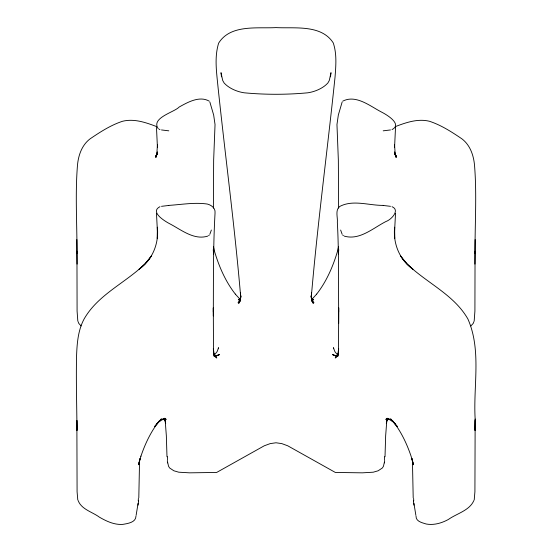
<?xml version="1.0" encoding="UTF-8"?>
<svg xmlns="http://www.w3.org/2000/svg" width="552" height="552" viewBox="0 0 552 552"><rect width="100%" height="100%" fill="white"/><g stroke="black" fill="none" stroke-linecap="round" stroke-linejoin="round"><path stroke-width="0.83" d="M213.307 315.93L213.307 307.816L213.507 352.583L213.355 349.306M338.693 323.465L338.693 307.816L338.493 352.583L338.645 349.306M213.382 208.083L213.652 160.025L215.038 124.566L213.658 115.009L209.857 102.03M213.32 311.983C213.472 279.036 213.175 246.061 215.038 213.148C215.715 208.263 211.533 205.123 207.31 204.04C194.552 202.198 181.601 204.578 168.829 205.385M384.558 460.037L384.578 456.649M475.134 239.561L475.024 253.651C474.879 224.478 476.88 195.215 474.589 166.09C473.823 155.864 470.345 145.204 461.865 138.814C451.722 131.942 441.138 125.09 429.428 121.261C417.919 118.418 406.244 122.454 395.563 126.525M395.529 213.293L394.577 231.44L394.708 238.478L394.659 227.217C392.865 243.308 399.503 259.806 412.924 269.252L407.024 263.897L400.338 255.638L403.319 259.84L407.293 264.16C426.834 283.086 454.137 294.733 467.944 319.084C481.675 350.354 473.147 386.048 475.155 419.037L474.913 491.722L474.216 499.933M474.92 264.111L475.051 251.277L474.913 311.045L474.175 321.154M475.134 420.376L475.024 430.498L475.155 419.037M311.535 293.112L311.411 298.466L311.418 292.657L311.638 298.977L311.204 295.486L311.804 299.777L311.017 296.472L313.198 303.31L311.942 300.433L313.522 302.958L312.08 300.93L313.943 302.751L311.431 300.868M338.638 250.553L338.493 253.968L338.666 249.042M311.521 293.126L311.425 295.472C317.697 222.47 327.495 149.806 335.057 76.921C335.906 65.619 336.948 53.792 333.242 42.877C321.243 24.295 294.851 28.594 276 27.6C257.135 28.649 230.391 24.184 218.64 43.146C214.273 57.222 216.584 72.264 217.978 86.636C225.292 156.264 234.628 225.706 240.575 295.472L240.479 293.126M338.493 253.968L338.666 249.745M138.269 500.899L138.373 498.49M138.8 497.883L139.552 461.113L139.042 464.335L140.077 458.401L138.497 464.763L140.946 456.111M385.013 456.787L385.648 435.832L386.876 419.651M218.495 348.767L218.551 347.663L217.122 351.617L213.658 355.964M395.529 127.153L394.577 147.315L394.563 144.962L395.239 154.519L394.563 151.938L396.101 157.458L395.363 154.85L396.467 156.927L394.777 154.236L396.122 155.657L394.984 154.581M384.358 462.265L383.447 466.309L382.336 468.006L378.127 470.787L373.255 472.195L362.395 472.836L335.347 472.45L287.73 445.788L281.782 443.608L276 442.773L270.218 443.608L264.27 445.788L216.653 472.45L189.605 472.836L178.744 472.195L173.873 470.787L169.664 468.006L168.553 466.309L167.642 462.265M338.68 348.484L337.534 356.143L338.397 353.032L337.272 355.999L338.114 354.591M384.454 462.914L384.675 460.672M330.503 76.811L330.993 72.685L329.282 80.502L327.833 83.055C322.906 88.417 314.944 91.729 307.843 92.798C286.702 94.778 265.298 94.778 244.156 92.798C237.056 91.729 229.094 88.417 224.167 83.055L222.718 80.502L221.007 72.685L221.497 76.811M386.855 419.575L386.345 423.625L387.394 418.402M138.097 503.272L136.109 515.389M138.028 505.156L138.635 500.491M135.958 516.161C135.93 522.496 127.533 523.558 122.834 524.379C114.374 525.021 106.474 521.26 99.346 517.134C92.398 511.939 81.372 509.434 78.129 500.519M338.583 246.447L337.32 251.919C332.794 266.975 326.37 281.679 316.648 294.133M387.076 419.251L386.372 421.638L387.545 418.437M211.368 230.039L209.857 234.241M473.871 500.519C469.517 510.648 456.732 513.491 448.376 519.473C441.676 523.13 433.9 525.407 426.247 524.02C422.342 522.758 415.78 521.536 416.036 516.161M140.898 456.29C145.135 443.718 150.931 431.574 159.142 421.093L154.746 426.468L161.432 418.83L156.409 424.543M473.837 321.726L473.209 323.417L470.89 325.942M342.143 102.03L338.341 115.009L336.962 124.566L338.348 160.025L338.617 208.083M387.124 418.899L386.414 420.162L387.297 418.899M338.169 354.474L335.209 357.993L337.707 356.054M311.583 299.695L316.682 294.099M157.203 423.363L159.162 421.397M157.016 154.581L155.878 155.657L157.223 154.236L155.533 156.927L156.637 154.85L155.899 157.458L157.437 151.938L156.761 154.519L157.437 144.962L157.423 147.315L156.471 127.153M158.424 422.266L160.708 420.148L158.983 421.514M342.751 101.154C356.081 94.233 370.426 106.405 381.77 112.194C386.593 114.637 402.67 124.2 392.023 129.596M208.594 235.628L209.249 235.117M158.424 422.011L164.889 418.243L161.998 419.582L165.11 418.837L162.792 419.099L165.586 419.127L163.765 418.637L166.242 419.375L165.234 418.802M240.568 300.868L238.057 302.751L239.92 300.93L238.478 302.958L240.058 300.433L238.802 303.31L240.982 296.472L240.196 299.777L240.796 295.486L240.362 298.977L240.582 292.615L240.589 298.466L240.465 293.112M386.766 418.796L385.758 419.375L388.235 418.637L386.414 419.127L389.208 419.099L386.89 418.837L390.002 419.582L387.111 418.243L393.576 422.011M216.122 356.019L219.565 354.363L216.046 355.95L218.965 355.15L214.273 355.978M159.976 206.676C149.323 212.051 165.434 221.587 170.23 224.029C181.518 229.984 194.159 240.41 207.78 236.104M311.597 300.578L312.943 300.178M390.499 129.948L383.198 130.831M161.501 206.324L168.802 205.461M311.335 300.516L312.791 300.385M337.727 355.978L333.035 355.15L335.954 355.95L332.435 354.363L335.878 356.019M239.209 300.385L240.665 300.516M383.171 205.385C368.971 205.551 352.88 199.396 339.673 206.503C334.933 210.222 337.907 217.495 337.348 222.401C338.976 252.236 338.362 282.12 338.68 311.983M383.198 205.461L390.499 206.324M168.802 130.831L161.501 129.948M239.057 300.178L240.403 300.578M156.437 126.525C145.756 122.454 134.081 118.418 122.572 121.261C110.862 125.09 100.278 131.942 90.135 138.814C81.655 145.204 78.177 155.864 77.411 166.09C75.12 195.215 77.121 224.478 76.976 253.651L76.866 239.561M344.22 236.104C359.58 240.644 373.269 227.941 385.965 221.504C391.182 219.772 400.421 210.208 392.023 206.676M159.093 129.223L159.976 129.596M214.293 356.054L216.791 357.993L213.831 354.474M209.249 101.154C199.548 95.558 187.777 102.23 179.145 107.047C174.349 112.256 150.572 117.907 158.272 128.747M342.751 235.117L343.406 235.628M393.017 421.514L391.292 420.148L393.576 422.266M81.109 325.942L78.791 323.417L78.163 321.726M392.838 421.397L397.254 426.468L390.568 418.83L394.797 423.363M235.318 294.099L240.417 299.695M395.591 424.543L392.858 421.093C401.069 431.574 406.865 443.718 411.102 456.29L413.503 464.763L411.923 458.401L412.958 464.335L412.447 461.113L413.2 497.883M338.335 355.943L334.871 351.596L333.442 347.636L333.498 348.754M235.352 294.133C225.63 281.686 219.206 266.975 214.68 251.919L213.417 246.447M164.703 418.899L165.586 420.162L164.875 418.899M213.886 354.591L214.728 355.999L213.603 353.032L214.466 356.143L213.32 348.484M342.143 234.241L340.632 230.039M164.455 418.437L165.628 421.638L164.924 419.251M77.784 499.933L77.087 491.722L76.866 420.376L76.976 430.498C76.825 405.734 76.004 380.97 76.555 356.212C77.025 343.579 77.963 330.434 84.056 319.084C97.863 294.733 125.166 283.086 144.707 264.16L148.681 259.84L151.662 255.638L144.976 263.897L139.076 269.252C152.497 259.806 159.135 243.308 157.341 227.217L157.292 238.478L157.423 231.44L156.471 213.293M77.825 321.154L77.087 311.045L76.949 251.277L76.976 253.651M164.606 418.402L165.655 423.625L165.151 419.575M415.891 515.389L413.903 503.272M413.365 500.491L413.972 505.156M165.124 419.651L166.352 435.832L166.987 456.787M167.325 460.672L167.546 462.914M413.627 498.49L413.731 500.899M213.362 250.553L213.507 253.968L213.334 249.042M213.334 249.745L213.507 253.968M76.949 251.277L77.08 264.111M167.422 456.649L167.442 460.037M313.598 299.391L311.721 300.654L313.598 299.391M240.327 300.681L238.402 299.391L240.279 300.654"/></g></svg>
